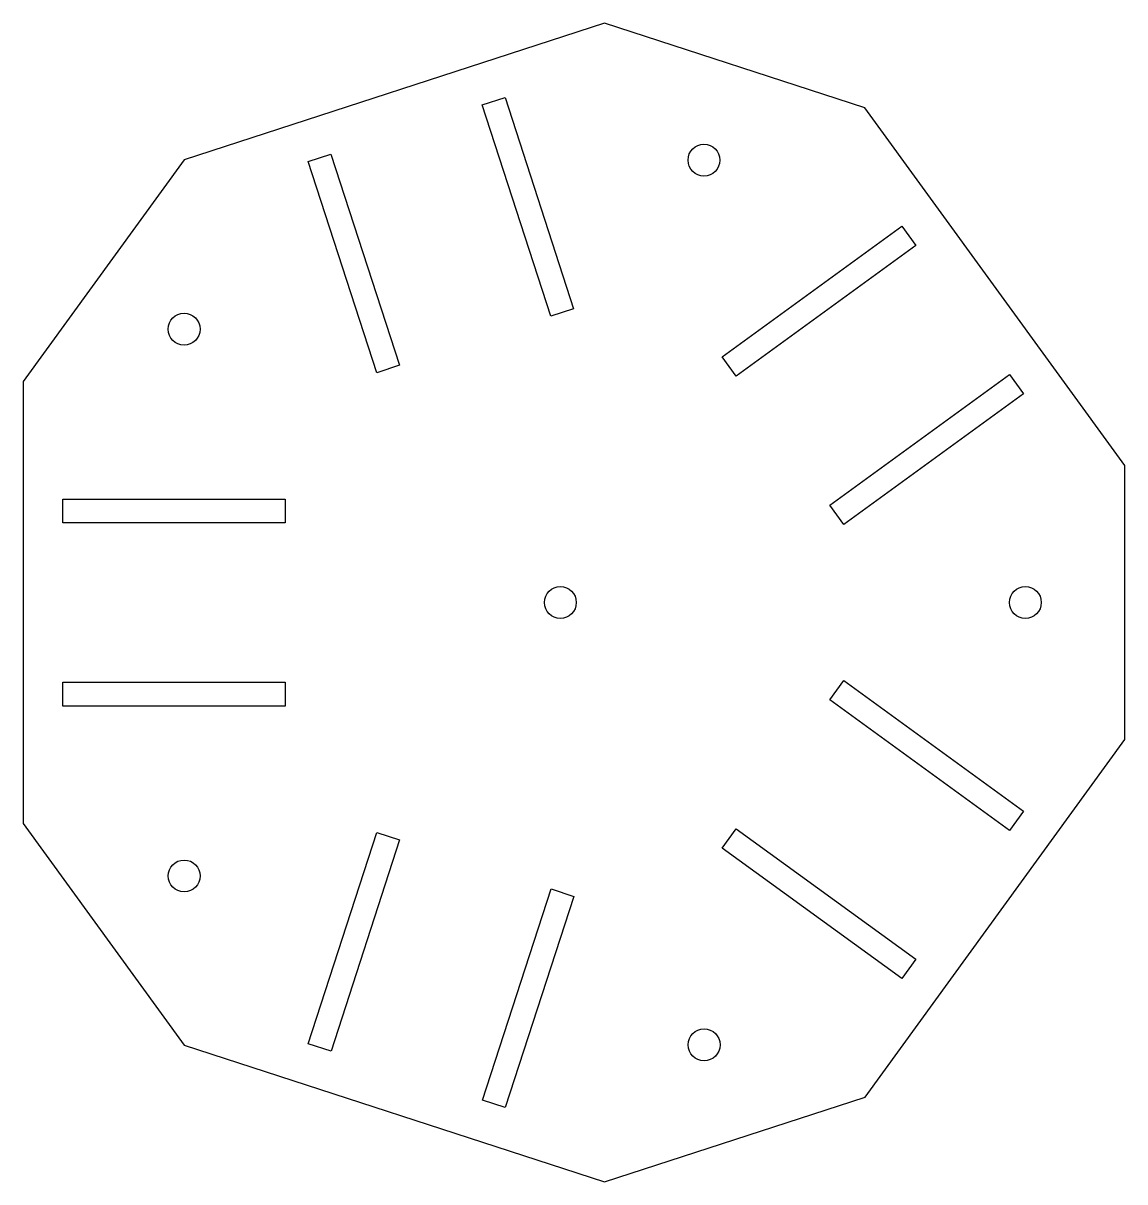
# Model space of a CAD drawing. Header units: millimetres. Extents: x -135 to 142, y -146 to 146.
import ezdxf

# ---------------------------------------------------------------- set-up
doc = ezdxf.new("R2010")
doc.units = ezdxf.units.MM
doc.layers.add('CUTOUTS', color=1, linetype='CONTINUOUS')
doc.layers.add('PERIMETER', color=5, linetype='CONTINUOUS')

msp = doc.modelspace()

# ---------------------------------------------------------------- linework, layer by layer
at = {"layer": 'CUTOUTS'}
for points in [[(3.33, 73.83), (-2.37, 71.97), (-19.62, 125.06), (-13.91, 126.91)], [(-40.41, 59.61), (-46.12, 57.75), (-63.37, 110.84), (-57.66, 112.69)], [(44.2, 56.85), (40.67, 61.71), (85.83, 94.52), (89.36, 89.66)], [(67.72, 24.5), (112.88, 57.31), (116.4, 52.45), (71.24, 19.64)], [(-69.18, 25.98), (-69.18, 19.98), (-125, 19.98), (-125, 25.98)], [(-125, -26.02), (-125, -20.02), (-69.18, -20.02), (-69.18, -26.02)], [(67.73, -24.47), (71.26, -19.61), (116.42, -52.42), (112.89, -57.28)], [(-46.09, -57.77), (-40.39, -59.62), (-57.63, -112.71), (-63.34, -110.85)], [(44.22, -56.83), (89.38, -89.64), (85.86, -94.5), (40.7, -61.69)], [(-19.59, -125.06), (-2.34, -71.98), (3.36, -73.83), (-13.88, -126.92)]]:
    msp.add_lwpolyline(points, close=True, dxfattribs=at)
for centre in [(36.1, 111.15), (-94.56, 68.68), (0, 0), (116.87, 0.01), (-94.54, -68.71), (36.13, -111.14)]:
    msp.add_circle(centre, 4, dxfattribs=at)
at = {"layer": 'PERIMETER'}
msp.add_lwpolyline([(-135.01, 55.54), (-134.99, -55.56), (-94.54, -111.24), (11.13, -145.56), (76.58, -124.29), (141.87, -34.4), (141.87, 34.42), (76.55, 124.3), (11.1, 145.56), (-94.56, 111.22)], close=True, dxfattribs=at)

doc.saveas('drawing.dxf')
